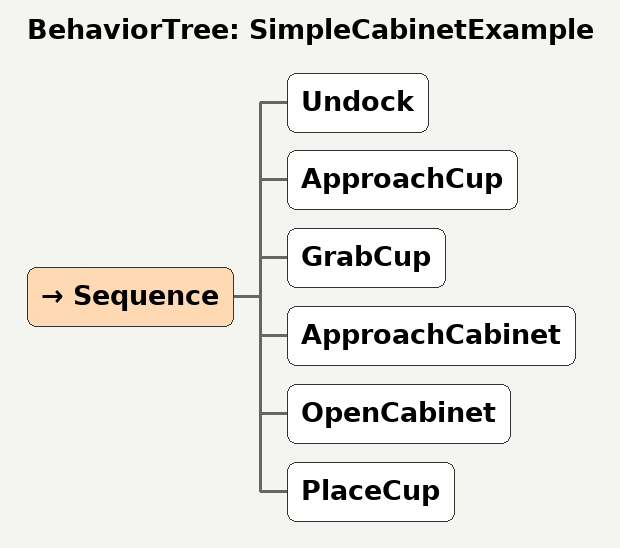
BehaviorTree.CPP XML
<?xml version="1.0" encoding="UTF-8"?>
<root BTCPP_format="4">
  <BehaviorTree ID="SimpleCabinetExample">
    <Sequence>
      <Undock/>
      <ApproachCup/>
      <GrabCup/>
      <ApproachCabinet/>
      <OpenCabinet/>
      <PlaceCup/>
    </Sequence>
  </BehaviorTree>

</root>
